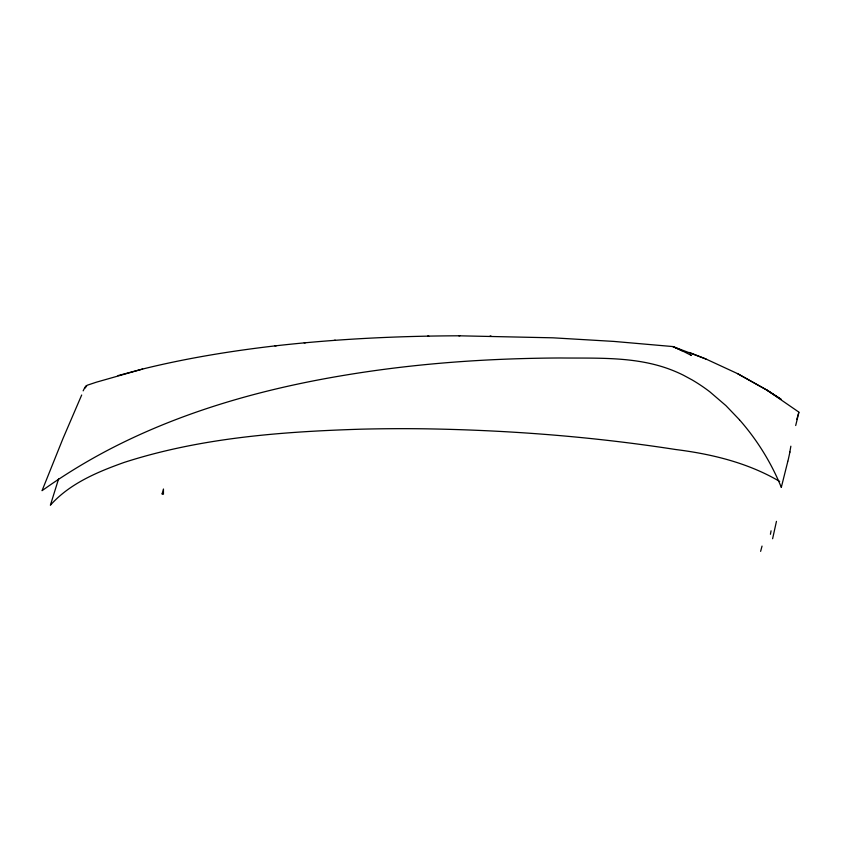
<?xml version="1.0" encoding="UTF-8"?>
<svg xmlns="http://www.w3.org/2000/svg" width="841" height="841" viewBox="0 0 841 841"><rect width="100%" height="100%" fill="white"/><g stroke="black" fill="none" stroke-linecap="round" stroke-linejoin="round"><path stroke-width="1.26" d="M790.855 446.193L789.804 452.279M798.929 412.353L795.691 425.525M787.838 461.288L781.321 487.307M796.784 419.48L797.51 416.873M797.72 416.116L798.551 413.309M58.586 478.907L50.386 505.199C69.656 483.554 97.325 472.001 124.026 462.466C200.221 437.825 280.978 431.706 360.568 429.194A1672.003 1671.908 -15.1 0 1 424.884 428.815C508.784 430.14 592.695 436.626 675.638 449.515C711.854 454.056 747.954 462.792 779.67 481.441M81.682 395.018L62.928 438.666L42.05 490.671A570.944 570.944 0 0 1 111.012 448.547C182.833 411.459 261.498 389.278 340.962 375.853A1189.027 1189.027 0 0 1 374.487 370.66C436.059 362.029 498.25 358.255 560.411 357.982C595.67 358.382 632.033 356.405 665.946 367.916A142.413 142.413 0 0 1 683.418 375.212L692.059 379.88A173.109 173.109 0 0 1 709.846 391.822L725.909 405.614L739.47 419.764M85.162 388.006L87.138 385.262L96.358 382.192L142.623 369.041C186.134 358.308 230.434 351.075 274.923 345.893L276.416 345.735M142.623 369.041L118.013 375.601M274.923 345.893C335.969 338.986 397.404 335.99 458.829 335.801L459.88 335.801M304.211 342.855L305.556 342.718M334.171 340.363L335.37 340.258M427.585 336.116L428.805 336.116M458.829 335.801L552.957 337.819L613.835 341.414L672.905 346.566L706.041 359.054L737.483 373.593L766.897 390.087L798.95 412.174M490.114 335.99L491.007 336.001M689.473 352.474L706.041 359.054M681.094 350.245L681.977 350.665M681.347 350.361L672.905 346.566L682.135 350.75M690.734 355.112L691.449 355.48L681.788 350.571M737.441 373.572L766.95 390.119L780.868 399.128L766.95 390.119M772.606 538.734A230.056 2.071 -77.8 0 1 776.453 521.357M789.899 451.974A85.771 3.385 -73.9 0 1 787.954 460.91M739.449 419.775A238.77 238.77 0 0 1 781.289 487.328M771.071 530.818A382.581 7.516 -78.3 0 1 770.419 534.287M762.03 546.082A260.763 0.967 -75 0 1 760.621 551.36M83.154 390.834A149.288 5.078 -69.9 0 1 85.929 385.893M162.124 493.898L163.448 494.224L163.448 489.01L162.124 493.898"/></g></svg>
